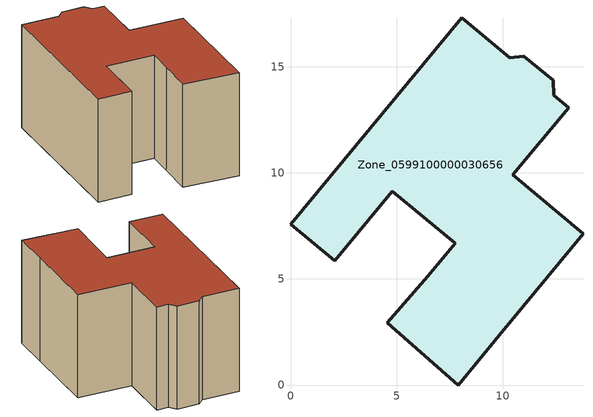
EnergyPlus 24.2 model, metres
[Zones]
Zone_0599100000030656
 floor ground (C_G): 9.85,2.34 7.89,0 4.55,2.94 6.47,5.12 7.76,6.68 4.8,9.13 2.08,5.85 0,7.57 8.06,17.29 10.32,15.41 11,15.49 12.37,14.36 12.41,13.66 13.12,13.07 10.48,9.9 13.78,7.12 z0
 wall outside (C_F): 7.89,0 9.85,2.34 13.78,7.12 10.48,9.9 13.12,13.07 12.41,13.66 12.37,14.36 11,15.49 10.32,15.41 8.06,17.29 0,7.57 2.08,5.85 4.8,9.13 7.76,6.68 6.47,5.12 4.55,2.94 7.89,0 z0:8.42
 roof outside (C_R): 13.78,7.12 10.48,9.9 13.12,13.07 12.41,13.66 12.37,14.36 11,15.49 10.32,15.41 8.06,17.29 0,7.57 2.08,5.85 4.8,9.13 7.76,6.68 6.47,5.12 4.55,2.94 7.89,0 9.85,2.34 z8.42
[BUILDING]
Pand.0599100000030656: North Axis=0; Terrain=City; Loads Convergence Tolerance Value=0.04; Temperature Convergence Tolerance Value=0.4; Solar Distribution=FullExterior; Maximum Number of Warmup Days=25; Minimum Number of Warmup Days=1
[Site:Location]
Rotterdam.The.Hague.AP_ZH_NLD Design_Conditions: Latitude=51.96; Longitude=4.45; Time Zone=1; Elevation=-4.5
[SITE:GROUNDTEMPERATURE:BUILDINGSURFACE]
18, 18, 18, 18, 18, 18, 18, 18, 18, 18, 18, 18
[MATERIAL] Thermal Absorptance=0.9; Solar Absorptance=0.7; Visible Absorptance=0.7
Name | Roughness | Thickness | Conductivity | Density | Specific Heat
G.TC.1946 | MediumSmooth | 0.15 | 1 | 540 | 1210
F.TC.1946 | Rough | 0.3 | 0.857143 | 1920 | 840
R.TC.1946 | MediumRough | 0.2 | 0.909091 | 1500 | 1000
[CONSTRUCTION]
C_G: G.TC.1946
C_F: F.TC.1946
C_R: R.TC.1946
[ZONE]
Zone_0599100000030656: Type=1; Multiplier=1; Ceiling Height=Autocalculate; Volume=Autocalculate; Floor Area=autocalculate; Part of Total Floor Area=Yes
[ZONEINFILTRATION:DESIGNFLOWRATE]
Infil_Zone_0599100000030656: Zone or ZoneList or Space or SpaceList=Zone_0599100000030656; Schedule=AlwaysOn; Design Flow Rate Calculation Method=Flow/Area; Flow Rate per Floor Area=0.003; Constant Term Coefficient=1; Temperature Term Coefficient=0; Velocity Term Coefficient=0; Velocity Squared Term Coefficient=0
[HVACTEMPLATE:ZONE:IDEALLOADSAIRSYSTEM]
Zone_0599100000030656: Maximum Heating Supply Air Temperature=50; Minimum Cooling Supply Air Temperature=13; Maximum Heating Supply Air Humidity Ratio=0.0156; Minimum Cooling Supply Air Humidity Ratio=0.0077; Heating Limit=NoLimit; Cooling Limit=NoLimit; Dehumidification Control Type=ConstantSensibleHeatRatio; Cooling Sensible Heat Ratio=0.7; Dehumidification Setpoint=60; Humidification Control Type=None; Humidification Setpoint=30; Outdoor Air Method=None; Outdoor Air Flow Rate per Person=0.00944; Outdoor Air Flow Rate per Zone Floor Area=0; Outdoor Air Flow Rate per Zone=0; Demand Controlled Ventilation Type=None; Outdoor Air Economizer Type=NoEconomizer; Heat Recovery Type=None; Sensible Heat Recovery Effectiveness=0.7; Latent Heat Recovery Effectiveness=0.65
[ZONECONTROL:THERMOSTAT]
ThermostatControl_Zone_0599100000030656: Zone or ZoneList=Zone_0599100000030656; Control Type Schedule=DualSetpointControlType; Control 1=Thermostat_Zone_0599100000030656; Temperature Difference Between Cutout And Setpoint=0
[THERMOSTATSETPOINT:DUALSETPOINT]
Thermostat_Zone_0599100000030656: Heating Setpoint Temperature Schedule=HeatingSetpoint_Zone_0599100000030656; Cooling Setpoint Temperature Schedule=CoolingSetpoint_Zone_0599100000030656
[SCHEDULE:COMPACT]
HeatingSetpoint_Zone_0599100000030656: Through: 12/31, For: AllDays, Until: 24:00, 21
CoolingSetpoint_Zone_0599100000030656: Through: 12/31, For: AllDays, Until: 24:00, 24
DualSetpointControlType: Through: 12/31, For: AllDays, Until: 24:00, 4
AlwaysOn: Through: 12/31, For: AllDays, Until: 24:00, 1
